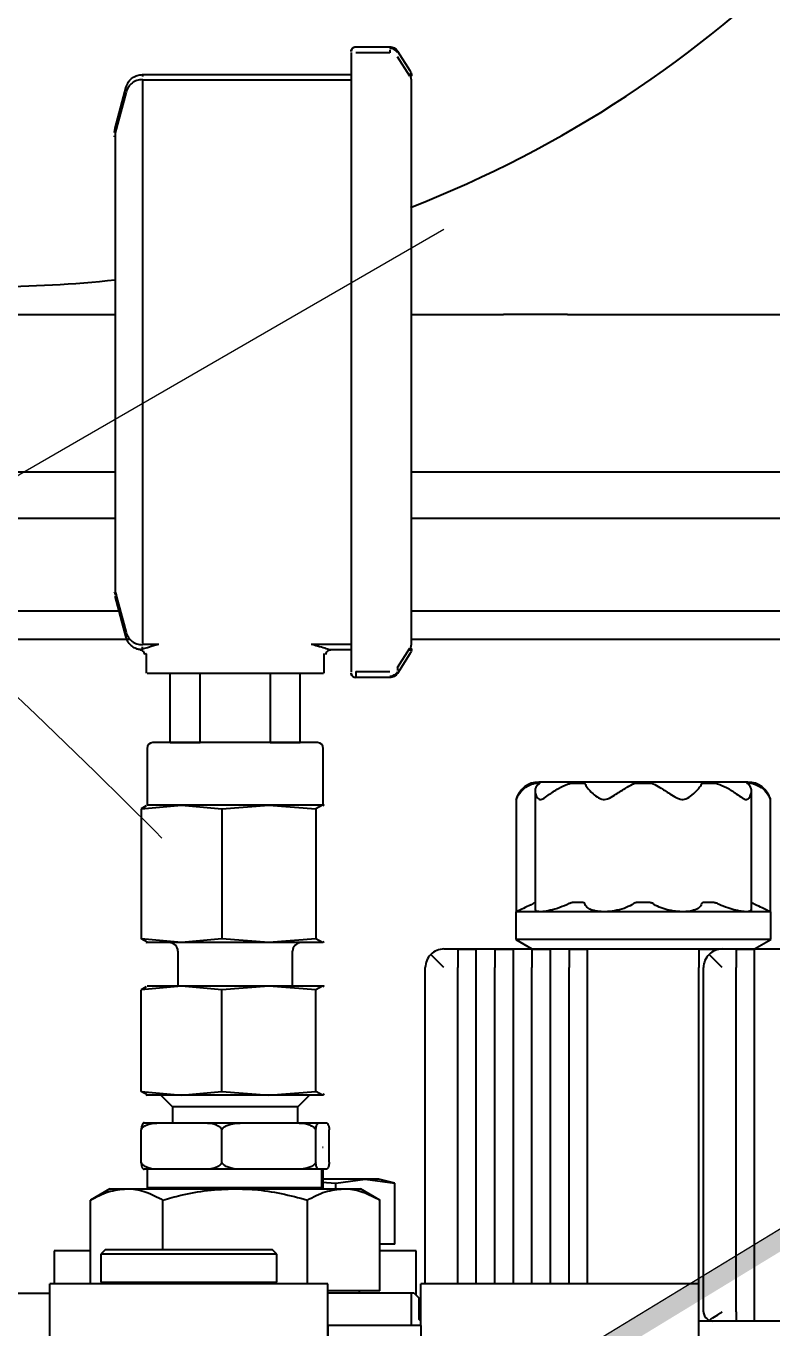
# Model space of a CAD drawing. Header units: inches. Extents: x -347369 to -260369, y 119522 to 149869.
# Drawn here: x -284713.7 to -284633.3, y 139476.4 to 139616.7 of the extents above; entities that cross this region are included whole.
import ezdxf

# ---------------------------------------------------------------- set-up
doc = ezdxf.new("R2010")
doc.units = ezdxf.units.IN
doc.header["$LTSCALE"] = 300
doc.linetypes.add('NASCOSTA', pattern=[0.375, 0.25, -0.125])
doc.layers.add('MACCHINA', color=40, linetype='Continuous')
doc.layers.add('QUOTE', color=7, linetype='Continuous')
doc.styles.get("Standard").update_dxf_attribs({"font": 'romans.shx'})
doc.dimstyles.new('sc1a100', dxfattribs={"dimscale": 100, "dimtxt": 3, "dimasz": 3, "dimexe": 0, "dimexo": 0, "dimgap": 1, "dimtad": 1, "dimzin": 12, "dimdsep": 46, "dimtxsty": 'Standard', "dimblk": 'CLOSEDBLANK', "dimcen": 1, "dimclrd": 253, "dimclre": 253, "dimclrt": 2, "dimadec": 0, "dimazin": 3, "dimtfac": 1, "dimtmove": 0, "dimatfit": 1, "dimldrblk": 'CLOSEDBLANK', "dimfxl": 1, "dimtolj": 1, "dimtzin": 0, "dimarcsym": 0})
doc.dimstyles.new('sc1a100_pollici', dxfattribs={"dimscale": 100, "dimtxt": 3, "dimasz": 3, "dimexe": 0, "dimexo": 0, "dimgap": 1, "dimtad": 1, "dimzin": 12, "dimdsep": 46, "dimtxsty": 'Standard', "dimblk": 'CLOSEDBLANK', "dimcen": 1, "dimclrd": 253, "dimclre": 253, "dimclrt": 2, "dimadec": 0, "dimazin": 3, "dimtfac": 1, "dimtmove": 0, "dimatfit": 1, "dimldrblk": 'CLOSEDBLANK', "dimfxl": 1, "dimtolj": 1, "dimtzin": 0, "dimarcsym": 0})

# ---------------------------------------------------------------- blocks, each defined once
blk = doc.blocks.new('_ClosedBlank')
at = {"color": 0, "linetype": 'ByBlock', "lineweight": -2}
for p, q in [((-1, 0.16667), (0, 0)), ((-1, 0.16667), (-1, -0.16667)), ((0, 0), (-1, -0.16667))]:
    blk.add_line(p, q, dxfattribs=at)
blk = doc.blocks.new('*D10')
at = {"layer": 'Defpoints', "color": 0, "transparency": 16777216}
for p in [(-300380.17, 144199.66), (-282330.17, 140899.66), (-300380.17, 139125.63)]:
    blk.add_point(p, dxfattribs=at)
at = {"layer": 'QUOTE', "color": 253, "lineweight": -2, "transparency": 16777216}
for p, q in [((-300380.17, 139125.63), (-300380.17, 144199.66)), ((-282630.17, 144199.66), (-300080.17, 144199.66)), ((-282330.17, 140899.66), (-282330.17, 144199.66))]:
    blk.add_line(p, q, dxfattribs=at)
at = {"layer": 'QUOTE', "color": 253, "lineweight": -2, "transparency": 16777216, "xscale": 300, "yscale": 300, "zscale": 300, "rotation": 180}
blk.add_blockref('_ClosedBlank', (-300380.17, 144199.66), dxfattribs=at)
at = {"layer": 'QUOTE', "color": 253, "lineweight": -2, "transparency": 16777216, "xscale": 300, "yscale": 300, "zscale": 300}
blk.add_blockref('_ClosedBlank', (-282330.17, 144199.66), dxfattribs=at)
at = {"layer": 'QUOTE', "color": 2, "transparency": 16777216, "char_height": 300, "attachment_point": 5}
for s, insert in [('\\A1;18050', (-291355.17, 144449.66)), ('\\A1;[59\'-2 5/8"]', (-291355.17, 143871.08))]:
    blk.add_mtext(s, dxfattribs=dict(at, insert=insert))
blk = doc.blocks.new('*D27')
at = {"layer": 'Defpoints', "color": 0, "transparency": 16777216}
for p in [(-285230.17, 140399.66), (-284017.73, 139699.66), (-287395.23, 137749.66), (-287103.2, 136767.46), (-285230.17, 136499.66)]:
    blk.add_point(p, dxfattribs=at)
at = {"layer": 'QUOTE', "color": 253, "lineweight": -2, "transparency": 16777216}
for p, q in [((-287395.23, 137749.66), (-287753.7, 137542.69)), ((-285230.17, 136499.66), (-285230.17, 136085.73))]:
    blk.add_line(p, q, dxfattribs=at)
blk.add_arc((-285230.17, 138999.66), 2913.92, 215.90144, 264.09856, dxfattribs=at)
at = {"layer": 'QUOTE', "color": 253, "lineweight": -2, "transparency": 16777216, "xscale": 300, "yscale": 300, "zscale": 300}
for p, rotation in [((-287753.7, 137542.69), 122.9507175305296), ((-285230.17, 136085.73), 357.0492824694705)]:
    blk.add_blockref('_ClosedBlank', p, dxfattribs=dict(at, rotation=rotation))
at = {"layer": 'QUOTE', "color": 2, "transparency": 16777216, "insert": (-286562.13, 136692.63), "char_height": 300, "attachment_point": 5, "rotation": 330}
blk.add_mtext('\\A1;60°', dxfattribs=at)
blk = doc.blocks.new('*D37')
at = {"layer": 'Defpoints', "color": 0, "transparency": 16777216}
for p in [(-285230.17, 140399.66), (-286220.12, 139989.61), (-283462.4, 137231.89), (-285230.17, 136499.66), (-284473.38, 136175.3)]:
    blk.add_point(p, dxfattribs=at)
at = {"layer": 'QUOTE', "color": 253, "lineweight": -2, "transparency": 16777216}
for p, q in [((-283462.4, 137231.89), (-283162.59, 136932.08)), ((-285230.17, 136499.66), (-285230.17, 136075.67))]:
    blk.add_line(p, q, dxfattribs=at)
blk.add_arc((-285230.17, 138999.66), 2923.99, 275.8811, 309.1189, dxfattribs=at)
at = {"layer": 'QUOTE', "color": 253, "lineweight": -2, "transparency": 16777216, "xscale": 300, "yscale": 300, "zscale": 300}
for p, rotation in [((-283162.59, 136932.08), 42.0594481817856), ((-285230.17, 136075.67), 182.9405518182139)]:
    blk.add_blockref('_ClosedBlank', p, dxfattribs=dict(at, rotation=rotation))
at = {"layer": 'QUOTE', "color": 2, "transparency": 16777216, "insert": (-284206.88, 136529.21), "char_height": 300, "attachment_point": 5, "rotation": 22.5}
blk.add_mtext('\\A1;45°', dxfattribs=at)
blk = doc.blocks.new('A$Cda148bbc')
at = {"layer": 'MACCHINA', "lineweight": 0}
h = blk.add_hatch(color=5, dxfattribs=at)
edge = h.paths.add_edge_path(flags=0)
edge.add_line((-93.56, 1228.82), (-87.55, 1228.82))
edge.add_line((-87.55, 1228.82), (-87.6, 1230.83))
edge.add_line((-87.6, 1230.83), (-93.6, 1230.83))
edge.add_ellipse((-93.66, 1233.04), major_axis=(2.17, -0.71), ratio=0.96225, start_angle=198.6768, end_angle=288.6768, ccw=False)
edge.add_line((-95.93, 1233.04), (-96.2, 1244.68))
edge.add_ellipse((-100.55, 1244.68), major_axis=(-4.15, 1.35), ratio=0.96225, start_angle=198.6768, end_angle=288.6768)
edge.add_line((-100.65, 1248.9), (-130.26, 1248.9))
edge.add_ellipse((-130.16, 1244.68), major_axis=(-4.15, 1.35), ratio=0.96225, start_angle=288.6768, end_angle=378.6768)
edge.add_line((-134.51, 1244.68), (-117.97, 536.34))
edge.add_ellipse((-113.62, 536.18), major_axis=(3.37, -2.92), ratio=0.940756, start_angle=220.502, end_angle=250.502)
edge.add_line((-117.33, 534.16), (-77.89, 467.67))
edge.add_ellipse((-74.17, 469.69), major_axis=(3.37, -2.92), ratio=0.940756, start_angle=250.502, end_angle=400.502)
edge.add_line((-69.82, 469.53), (-70.08, 480.61))
edge.add_ellipse((-67.8, 480.52), major_axis=(-1.77, 1.53), ratio=0.940756, start_angle=-49.498, end_angle=40.502, ccw=False)
edge.add_line((-67.85, 482.78), (-39.05, 481.72))
edge.add_line((-39.05, 481.72), (-39.09, 483.77))
edge.add_line((-39.09, 483.77), (-67.9, 484.83))
edge.add_ellipse((-67.8, 480.52), major_axis=(-3.37, 2.92), ratio=0.940756, start_angle=310.502, end_angle=400.502)
edge.add_line((-72.15, 480.68), (-71.89, 469.6))
edge.add_ellipse((-74.17, 469.69), major_axis=(1.77, -1.53), ratio=0.940756, start_angle=-109.498, end_angle=40.502, ccw=False)
edge.add_line((-76.12, 468.63), (-115.56, 535.12))
edge.add_ellipse((-113.62, 536.18), major_axis=(1.77, -1.53), ratio=0.940756, start_angle=220.502, end_angle=250.502, ccw=False)
edge.add_line((-115.9, 536.26), (-132.44, 1244.68))
edge.add_ellipse((-130.16, 1244.68), major_axis=(-2.17, 0.71), ratio=0.96225, start_angle=-71.3232, end_angle=18.6768, ccw=False)
edge.add_line((-130.21, 1246.89), (-100.6, 1246.89))
edge.add_ellipse((-100.55, 1244.68), major_axis=(-2.17, 0.71), ratio=0.96225, start_angle=198.6768, end_angle=288.6768, ccw=False)
edge.add_line((-98.28, 1244.68), (-98, 1233.04))
edge.add_ellipse((-93.66, 1233.04), major_axis=(4.15, -1.35), ratio=0.96225, start_angle=198.6768, end_angle=288.6768)
at = {"layer": 'MACCHINA', "color": 5, "lineweight": 0}
blk.add_line((-134.51, 1244.68), (-117.97, 536.34), dxfattribs=at)
at = {"layer": 'MACCHINA', "color": 8, "linetype": 'NASCOSTA', "lineweight": 5, "ltscale": 2.5}
blk.add_line((-234.69, 596.37), (-234.69, 1239.76), dxfattribs=at)
blk.add_circle((0, 0), 750, dxfattribs=at)
blk = doc.blocks.new('A$Cad528b1c')
at = {"layer": 'MACCHINA'}
for p, q in [((552, 614.85), (555.66, 614.85)), ((555.66, 614.2), (552, 614.2)), ((557.84, 611.68), (556.5, 613.76)), ((556.51, 614.39), (557.84, 612.29)), ((558, 611.25), (557.88, 611.96)), ((526.06, 606.08), (527.25, 610.52)), ((528.99, 611.85), (528.99, 611.65)), ((528.99, 611.85), (551.5, 611.85)), ((551.5, 611.25), (528.99, 611.25)), ((551.5, 611.25), (528.99, 611.25)), ((557.84, 611.68), (557.73, 611.86)), ((527.26, 609.97), (526.06, 605.59)), ((526, 605.61), (526.06, 606.08)), ((526.01, 605.67), (526, 605.73)), ((526, 605.14), (526, 605.25)), ((526.06, 605.96), (526.02, 605.73)), ((457.06, 586), (526.06, 586)), ((558, 586), (567.94, 586)), ((574.82, 586), (567.94, 586)), ((574.82, 586), (607.45, 586)), ((526.06, 569), (391.5, 569)), ((635.5, 569), (558, 569)), ((526.06, 564), (391.5, 564)), ((635.5, 564), (558, 564)), ((526, 555.97), (526.01, 556.03)), ((526.02, 555.97), (526.06, 555.74)), ((526.06, 556.11), (527.26, 551.73)), ((526.06, 556.11), (526.16, 555.76)), ((527.25, 551.18), (526.06, 555.62)), ((526.5, 554), (388.5, 554)), ((630.5, 554), (558, 554)), ((379.5, 551), (527.66, 551)), ((528.99, 550.45), (530.78, 550.45)), ((528.99, 550.45), (530.77, 550.45)), ((528.99, 549.94), (528.99, 550.18)), ((547.21, 550.45), (551.5, 550.45)), ((557.88, 549.74), (558, 550.45)), ((558, 551), (653.5, 551)), ((528.76, 549.86), (528.99, 549.94)), ((528.99, 549.94), (528.76, 549.86)), ((529.43, 549.43), (529.2, 549.37)), ((529.39, 549.43), (529.39, 547.35)), ((548.61, 547.35), (548.61, 549.47)), ((551.5, 549.85), (549.3, 549.85)), ((556.5, 547.94), (557.84, 550.02)), ((557.84, 549.41), (556.51, 547.31)), ((532, 539.85), (532, 547.35)), ((535.23, 539.85), (535.23, 547.35)), ((542.77, 547.35), (542.77, 539.85)), ((546, 539.85), (546, 547.35)), ((552, 547.5), (555.66, 547.5)), ((555.66, 546.85), (552, 546.85)), ((529.5, 539.22), (529.5, 533.11)), ((547.79, 539.85), (530.13, 539.85)), ((547.87, 539.85), (547.79, 539.85)), ((548.5, 533.11), (548.5, 539.22)), ((571.4, 535.49), (571.8, 535.49)), ((594.28, 535.6), (571.73, 535.6)), ((575.43, 535.49), (576.48, 535.49)), ((582.35, 535.49), (583.65, 535.49)), ((589.52, 535.49), (590.57, 535.49)), ((594.17, 535.49), (594.2, 535.49)), ((594.2, 535.49), (594.6, 535.49)), ((569.3, 533.72), (569.3, 521.62)), ((571.34, 534.63), (571.34, 521.9)), ((594.66, 521.9), (594.66, 534.63)), ((596.7, 521.62), (596.7, 533.72)), ((528.86, 532.72), (533.21, 533.11)), ((529.42, 533.02), (528.86, 532.72)), ((528.86, 532.72), (528.86, 518.69)), ((533.21, 533.11), (529.5, 533.11)), ((533.21, 533.11), (537.56, 532.72)), ((542.63, 533.11), (533.21, 533.11)), ((537.56, 532.72), (542.63, 533.11)), ((537.56, 532.72), (537.56, 518.69)), ((542.63, 533.11), (547.7, 532.72)), ((548.42, 533.11), (542.63, 533.11)), ((548.42, 533.11), (547.7, 532.72)), ((547.7, 532.72), (547.7, 518.69)), ((548.58, 533.02), (548.42, 533.11)), ((548.5, 533.11), (548.42, 533.11)), ((548.58, 533.09), (548.5, 533.11)), ((576.48, 522.6), (575.43, 522.6)), ((583.65, 522.6), (582.35, 522.6)), ((590.57, 522.6), (589.52, 522.6)), ((569.25, 521.59), (569.25, 518.61)), ((596.75, 521.59), (569.25, 521.59)), ((596.75, 518.61), (596.75, 521.59)), ((533.21, 518.3), (528.86, 518.69)), ((529.58, 518.3), (528.86, 518.69)), ((529.42, 518.32), (529.5, 518.3)), ((533.21, 518.3), (529.5, 518.3)), ((537.56, 518.69), (533.21, 518.3)), ((542.63, 518.3), (533.21, 518.3)), ((542.63, 518.3), (537.56, 518.69)), ((547.7, 518.69), (542.63, 518.3)), ((548.42, 518.3), (542.63, 518.3)), ((548.42, 518.3), (547.7, 518.69)), ((548.58, 518.39), (548.42, 518.3)), ((548.5, 518.3), (548.42, 518.3)), ((569.25, 518.61), (571, 517.6)), ((596.75, 518.61), (569.25, 518.61)), ((595, 517.6), (596.75, 518.61)), ((532.83, 517.35), (532.83, 513.6)), ((545.18, 513.6), (545.18, 517.35)), ((561.5, 515.6), (560.09, 517.01)), ((561.5, 517.6), (591.5, 517.6)), ((565, 517.54), (563, 517.54)), ((563, 517.54), (563, 515.6)), ((565, 515.6), (565, 517.54)), ((569, 517.54), (567, 517.54)), ((567, 517.54), (567, 515.6)), ((569, 515.6), (569, 517.54)), ((573, 517.54), (571, 517.54)), ((571, 517.54), (571, 515.6)), ((573, 515.6), (573, 517.54)), ((577, 517.54), (575, 517.54)), ((575, 517.54), (575, 515.6)), ((577, 515.6), (577, 517.54)), ((591, 517.54), (589, 517.54)), ((589, 517.54), (589, 515.6)), ((591.5, 515.6), (590.09, 517.01)), ((591.5, 517.6), (630.5, 517.6)), ((595, 517.54), (593, 517.54)), ((593, 517.54), (593, 515.6)), ((595, 515.6), (595, 517.54)), ((559.5, 481.5), (559.5, 515.6)), ((563, 481.5), (563, 515.6)), ((565, 481.5), (565, 515.6)), ((567, 481.5), (567, 515.6)), ((569, 481.5), (569, 515.6)), ((571, 481.5), (571, 515.6)), ((573, 481.5), (573, 515.6)), ((575, 481.5), (575, 515.6)), ((577, 481.5), (577, 515.6)), ((589, 481.5), (589, 515.6)), ((589.5, 478.5), (589.5, 515.6)), ((593, 478.5), (593, 515.6)), ((595, 478.5), (595, 515.6)), ((533.21, 513.6), (528.86, 513.21)), ((529.42, 513.51), (528.86, 513.21)), ((528.86, 502.24), (528.86, 513.21)), ((533.21, 513.6), (529.5, 513.6)), ((537.56, 513.21), (533.21, 513.6)), ((542.63, 513.6), (533.21, 513.6)), ((542.63, 513.6), (537.56, 513.21)), ((537.56, 502.24), (537.56, 513.21)), ((547.7, 513.21), (542.63, 513.6)), ((548.42, 513.6), (542.63, 513.6)), ((548.42, 513.6), (547.7, 513.21)), ((547.7, 502.24), (547.7, 513.21)), ((548.58, 513.51), (548.42, 513.6)), ((548.58, 513.58), (548.5, 513.6)), ((528.86, 502.24), (533.21, 501.85)), ((529.58, 501.85), (528.86, 502.24)), ((529.42, 501.87), (529.5, 501.85)), ((533.21, 501.85), (529.5, 501.85)), ((531, 501.85), (532.25, 500.6)), ((533.21, 501.85), (537.56, 502.24)), ((542.63, 501.85), (533.21, 501.85)), ((537.56, 502.24), (542.63, 501.85)), ((542.63, 501.85), (547.7, 502.24)), ((548.42, 501.85), (542.63, 501.85)), ((545.75, 500.6), (547, 501.85)), ((548.42, 501.85), (547.7, 502.24)), ((548.58, 501.94), (548.42, 501.85)), ((548.5, 501.85), (548.42, 501.85)), ((532.25, 500.6), (532.25, 498.85)), ((545.75, 500.6), (532.25, 500.6)), ((545.75, 498.85), (545.75, 500.6)), ((529.17, 498.85), (530.73, 498.85)), ((530.73, 498.85), (535.69, 498.85)), ((535.69, 498.85), (539.74, 498.85)), ((539.74, 498.85), (545.51, 498.85)), ((545.51, 498.85), (548.01, 498.85)), ((548.01, 498.85), (548.83, 498.85)), ((528.86, 494.61), (528.86, 498.09)), ((537.56, 494.61), (537.56, 498.09)), ((547.7, 494.61), (547.7, 498.09)), ((549.14, 494.61), (549.14, 498.09)), ((548.42, 496.25), (548.5, 496.25)), ((530.73, 493.85), (529.17, 493.85)), ((529.5, 493.85), (529.5, 491.75)), ((535.69, 493.85), (530.73, 493.85)), ((539.74, 493.85), (535.69, 493.85)), ((545.51, 493.85), (539.74, 493.85)), ((548.01, 493.85), (545.51, 493.85)), ((548.83, 493.85), (548.01, 493.85)), ((548.35, 491.85), (548.35, 493.85)), ((553.03, 492.8), (548.35, 492.8)), ((548.5, 491.75), (548.5, 493.85)), ((549.85, 492.34), (553.03, 492.8)), ((553.03, 492.8), (556.2, 492.34)), ((554.5, 492.8), (553.03, 492.8)), ((556.2, 492.34), (554.5, 492.8)), ((525.5, 491.75), (523.41, 490.54)), ((525.5, 491.75), (527.31, 491.75)), ((527.31, 491.75), (539, 491.75)), ((548.35, 491.85), (529.65, 491.85)), ((539, 491.75), (550.69, 491.75)), ((548.35, 492.45), (549.85, 492.34)), ((549.85, 491.75), (549.85, 492.34)), ((550.69, 491.75), (552.5, 491.75)), ((554.59, 490.54), (552.5, 491.75)), ((556.2, 485.8), (556.2, 492.34)), ((523.41, 481.5), (523.41, 490.54)), ((531.21, 485.2), (531.21, 490.54)), ((546.79, 481.5), (546.79, 490.54)), ((554.59, 480.75), (554.59, 490.54)), ((556.2, 485.8), (554.59, 485.8)), ((519.5, 485.05), (519.5, 481.5)), ((523.41, 485.05), (519.5, 485.05)), ((525, 485.2), (524.5, 484.7)), ((524.5, 484.7), (524.5, 481.7)), ((543.5, 484.7), (524.5, 484.7)), ((525, 485.2), (543, 485.2)), ((543.5, 484.7), (543, 485.2)), ((543.5, 481.7), (543.5, 484.7)), ((558.5, 485.05), (554.59, 485.05)), ((558.5, 480.3), (558.5, 485.05)), ((519, 480.5), (519, 481.5)), ((549, 481.5), (519, 481.5)), ((524.5, 481.7), (524.7, 481.5)), ((524.5, 481.7), (537.63, 481.7)), ((537.63, 481.7), (543.5, 481.7)), ((543.3, 481.5), (543.5, 481.7)), ((549, 408.5), (549, 481.5)), ((559, 477), (559, 481.5)), ((589, 481.5), (559, 481.5)), ((589, 408.5), (589, 481.5)), ((448, 480.5), (519, 480.5)), ((519, 409.5), (519, 480.5)), ((554.59, 480.75), (549, 480.75)), ((558, 480.5), (549, 480.5)), ((552.4, 480.5), (552.4, 480.75)), ((558, 477), (558, 480.5)), ((558.3, 480.5), (558, 480.5)), ((558.3, 480.5), (558.8, 480)), ((558.8, 480), (558.8, 477.7)), ((559, 477.55), (558.8, 477.75)), ((558.8, 477.7), (559, 477.5)), ((636, 477.5), (589, 477.5)), ((589, 412.5), (589, 477.5)), ((593, 478.5), (593, 477.5)), ((595, 477.5), (595, 478.5)), ((549, 477), (549, 413)), ((559, 477), (549, 477)), ((559, 477), (559, 413))]:
    blk.add_line(p, q, dxfattribs=at)
for centre, radius, start, end in [((512.5, 714), 125, 291.3002, 339.0904), ((512.5, 714), 125, 270, 276.2295), ((530.13, 539.22), 0.633, 90, 180), ((547.87, 539.22), 0.633, 0, 90), ((571.73, 533.1), 2.5, 90, 165.6806), ((594.28, 533.1), 2.5, 14.3005, 90), ((531.88, 517.35), 0.95, 0, 90), ((546.13, 517.35), 0.95, 90, 180), ((561.5, 515.6), 2, 135, 180), ((561.5, 515.6), 2, 90, 135), ((591.5, 515.6), 2, 135, 180), ((591.5, 515.6), 2, 90, 135), ((590.5, 478.5), 1, 245.5302, 270)]:
    blk.add_arc(centre, radius, start, end, dxfattribs=at)
for points, knots in [([(551.5, 614.35), (551.5, 614.39), (551.51, 614.46), (551.54, 614.56), (551.6, 614.65), (551.69, 614.75), (551.82, 614.83), (551.94, 614.84), (552, 614.85)], [0, 0, 0, 0, 0.14239, 0.279879, 0.412532, 0.540312, 0.779944, 1, 1, 1, 1]), ([(552, 614.82), (551.93, 614.82), (551.8, 614.8), (551.64, 614.69), (551.52, 614.52), (551.51, 614.39), (551.5, 614.33)], [0, 0, 0, 0, 0.249749, 0.499773, 0.749933, 1, 1, 1, 1]), ([(555.66, 614.85), (555.75, 614.84), (555.91, 614.83), (556.15, 614.73), (556.36, 614.59), (556.46, 614.45), (556.51, 614.39)], [0, 0, 0, 0, 0.249955, 0.499926, 0.749937, 1, 1, 1, 1]), ([(556.51, 614.23), (556.46, 614.29), (556.36, 614.43), (556.15, 614.57), (555.91, 614.67), (555.75, 614.68), (555.66, 614.69)], [0, 0, 0, 0, 0.250326, 0.500355, 0.750195, 1, 1, 1, 1]), ([(551.5, 614.22), (551.5, 614.12), (551.5, 613.88), (551.5, 611.98), (551.5, 608.89), (551.5, 604.69), (551.5, 599.58), (551.5, 593.75), (551.5, 587.43), (551.5, 580.85), (551.5, 574.27), (551.5, 567.95), (551.5, 562.12), (551.5, 557.01), (551.5, 552.81), (551.5, 549.72), (551.5, 547.82), (551.5, 547.58), (551.5, 547.48)], [0, 0, 0, 0, 0.0515037, 0.1155702, 0.1796413, 0.2437164, 0.3077921, 0.3718652, 0.4359341, 0.5, 0.5640659, 0.6281348, 0.6922079, 0.7562836, 0.8203587, 0.8844298, 0.9484963, 1, 1, 1, 1]), ([(555.66, 614.52), (555.66, 614.52), (555.66, 614.52), (555.66, 614.2), (555.66, 614.2)], [0, 0, 0, 0, 0.9998294, 1, 1, 1, 1]), ([(557.84, 612.29), (557.89, 612.2), (557.97, 612.04), (558.01, 611.83), (558, 611.72), (557.99, 611.7)], [0, 0, 0, 0, 0.457879, 0.915847, 1, 1, 1, 1]), ([(527.25, 610.52), (527.32, 610.71), (527.47, 611.1), (527.91, 611.53), (528.43, 611.8), (528.81, 611.83), (528.99, 611.85)], [0, 0, 0, 0, 0.266103, 0.52147, 0.76609, 1, 1, 1, 1]), ([(528.99, 611.31), (528.79, 611.29), (528.4, 611.26), (527.87, 610.96), (527.45, 610.53), (527.31, 610.17), (527.25, 609.98)], [0, 0, 0, 0, 0.249269, 0.498697, 0.748864, 1, 1, 1, 1]), ([(528.99, 611.3), (528.99, 611.29), (528.99, 611.1), (528.99, 609.7), (528.99, 607.05), (528.99, 603.32), (528.99, 598.8), (528.99, 593.61), (528.99, 587.96), (528.99, 582.05), (528.99, 576.09), (528.99, 570.31), (528.99, 564.92), (528.99, 560.11), (528.99, 556.04), (528.99, 552.94), (528.99, 551.07), (528.99, 550.65), (528.99, 550.53)], [0, 0, 0, 0, 0.001457, 0.070689, 0.139921, 0.209154, 0.278388, 0.347623, 0.416858, 0.486092, 0.555324, 0.624557, 0.693791, 0.763024, 0.832258, 0.901491, 0.970724, 1, 1, 1, 1]), ([(558, 550.45), (558, 550.78), (558, 551.4), (558, 552.99), (558, 554.78), (558, 556.86), (558, 559.08), (558, 561.4), (558, 564.01), (558, 567.16), (558, 571), (558, 575.06), (558, 579.26), (558, 583.45), (558, 587.49), (558, 591.25), (558, 594.42), (558, 597.33), (558, 600.26), (558, 603.16), (558, 605.84), (558, 608.13), (558, 610.12), (558, 610.86), (558, 611.25)], [0, 0, 0, 0, 0.0520895, 0.0993923, 0.1419067, 0.1796308, 0.2224639, 0.2568115, 0.2878447, 0.3351949, 0.3835269, 0.4325195, 0.4815298, 0.53054, 0.5785142, 0.6239098, 0.6667117, 0.6987697, 0.7402219, 0.7910662, 0.8353791, 0.8849742, 0.9398487, 1, 1, 1, 1]), ([(527.25, 609.97), (527.25, 609.97), (527.25, 609.97), (527.25, 609.95), (527.25, 609.95)], [0, 0, 0, 0, 0.999774, 1, 1, 1, 1]), ([(526.06, 605.59), (526.06, 605.18), (526.06, 604.35), (526.06, 601.95), (526.06, 598.81), (526.06, 594.96), (526.06, 590.57), (526.06, 585.8), (526.06, 580.85), (526.06, 575.9), (526.06, 571.13), (526.06, 566.74), (526.06, 562.89), (526.06, 559.75), (526.06, 557.35), (526.06, 556.52), (526.06, 556.11)], [0, 0, 0, 0, 0.071427, 0.142854, 0.214283, 0.285712, 0.357143, 0.428573, 0.500001, 0.571429, 0.642858, 0.714286, 0.785715, 0.857144, 0.928572, 1, 1, 1, 1]), ([(527.25, 551.72), (527.31, 551.53), (527.45, 551.17), (527.87, 550.74), (528.4, 550.44), (528.79, 550.41), (528.99, 550.39)], [0, 0, 0, 0, 0.2511359, 0.5013031, 0.7507308, 1, 1, 1, 1]), ([(528.76, 549.86), (528.65, 549.88), (528.38, 549.93), (527.96, 550.14), (527.61, 550.47), (527.37, 550.84), (527.29, 551.06), (527.25, 551.18)], [0, 0, 0, 0, 0.161805, 0.382282, 0.661218, 0.823242, 1, 1, 1, 1]), ([(528.99, 549.94), (529.16, 550), (529.52, 550.1), (530.16, 550.3), (530.67, 550.43), (530.78, 550.45)], [0, 0, 0, 0, 0.42804, 0.878618, 1, 1, 1, 1]), ([(547.21, 550.45), (547.44, 550.4), (548.04, 550.24), (548.7, 550.04), (549.21, 549.88), (549.27, 549.86), (549.3, 549.85)], [0, 0, 0, 0, 0.167929, 0.451564, 0.728503, 1, 1, 1, 1]), ([(528.76, 549.86), (528.82, 549.85), (528.94, 549.82), (529.08, 549.7), (529.18, 549.55), (529.19, 549.43), (529.2, 549.37)], [0, 0, 0, 0, 0.249923, 0.500061, 0.750123, 1, 1, 1, 1]), ([(548.8, 549.35), (548.81, 549.42), (548.82, 549.55), (548.94, 549.71), (549.1, 549.83), (549.23, 549.84), (549.3, 549.85)], [0, 0, 0, 0, 0.249897, 0.500029, 0.750184, 1, 1, 1, 1]), ([(557.99, 550), (558, 549.98), (558.01, 549.87), (557.97, 549.66), (557.89, 549.5), (557.84, 549.41)], [0, 0, 0, 0, 0.084153, 0.542121, 1, 1, 1, 1]), ([(529.52, 547.35), (529.58, 547.35), (529.78, 547.35), (531.24, 547.35), (533.7, 547.35), (536.81, 547.35), (540.15, 547.35), (543.38, 547.35), (546.08, 547.35), (547.93, 547.35), (548.34, 547.35), (548.51, 547.35)], [0, 0, 0, 0, 0.0512691, 0.1740035, 0.2967085, 0.4194249, 0.5421545, 0.6648778, 0.7875996, 0.9103247, 1, 1, 1, 1]), ([(551.5, 547.37), (551.51, 547.31), (551.52, 547.18), (551.64, 547.01), (551.8, 546.9), (551.93, 546.88), (552, 546.88)], [0, 0, 0, 0, 0.250067, 0.500227, 0.750251, 1, 1, 1, 1]), ([(552, 546.85), (551.94, 546.86), (551.82, 546.87), (551.69, 546.95), (551.6, 547.05), (551.54, 547.14), (551.51, 547.24), (551.5, 547.31), (551.5, 547.35)], [0, 0, 0, 0, 0.220056, 0.459688, 0.587468, 0.720121, 0.85761, 1, 1, 1, 1]), ([(552, 547.5), (552, 547.5), (552, 546.99), (552, 546.98), (552, 546.98)], [0, 0, 0, 0, 0.000006, 1, 1, 1, 1]), ([(555.66, 547.01), (555.75, 547.02), (555.91, 547.03), (556.15, 547.13), (556.36, 547.27), (556.46, 547.41), (556.51, 547.47)], [0, 0, 0, 0, 0.249805, 0.499645, 0.749674, 1, 1, 1, 1]), ([(555.66, 547.01), (555.75, 547.02), (555.91, 547.03), (556.15, 547.13), (556.36, 547.27), (556.46, 547.41), (556.51, 547.47)], [0, 0, 0, 0, 0.249805, 0.499645, 0.749674, 1, 1, 1, 1]), ([(556.51, 547.96), (556.51, 547.96), (556.51, 547.64), (556.51, 547.64), (556.51, 547.63)], [0, 0, 0, 0, 0.00002, 1, 1, 1, 1]), ([(556.51, 547.31), (556.46, 547.25), (556.36, 547.11), (556.15, 546.97), (555.91, 546.87), (555.75, 546.86), (555.66, 546.85)], [0, 0, 0, 0, 0.250063, 0.500074, 0.750045, 1, 1, 1, 1]), ([(532, 539.85), (532.22, 539.85), (532.65, 539.85), (533.68, 539.85), (534.63, 539.85), (535.23, 539.85)], [0, 0, 0, 0, 0.270867, 0.541734, 1, 1, 1, 1]), ([(542.77, 539.85), (543.13, 539.85), (543.84, 539.85), (545.01, 539.85), (545.62, 539.85), (546, 539.85)], [0, 0, 0, 0, 0.270867, 0.541734, 1, 1, 1, 1]), ([(569.3, 533.72), (569.3, 533.71), (569.3, 533.7), (569.34, 533.83), (569.53, 534.27), (570.05, 534.88), (570.7, 535.27), (571.06, 535.4), (571.12, 535.42)], [0, 0, 0, 0, 0.018607, 0.102371, 0.323252, 0.678296, 0.948328, 1, 1, 1, 1]), ([(571.12, 535.42), (571.17, 535.44), (571.26, 535.47), (571.36, 535.49), (571.39, 535.49), (571.4, 535.49)], [0, 0, 0, 0, 0.362004, 0.724944, 1, 1, 1, 1]), ([(571.77, 535.42), (571.63, 535.29), (571.32, 535), (571.32, 534.41), (571.52, 533.95), (571.75, 533.73), (571.96, 533.69), (572.28, 533.82), (572.86, 534.28), (573.75, 534.87), (574.56, 535.27), (574.95, 535.4), (575.01, 535.42)], [0, 0, 0, 0, 0.1353733, 0.3014132, 0.4147378, 0.4672738, 0.5092026, 0.5510929, 0.6615576, 0.8391161, 0.9741605, 1, 1, 1, 1]), ([(571.8, 535.49), (571.82, 535.49), (571.85, 535.49), (571.83, 535.46), (571.79, 535.44), (571.77, 535.42)], [0, 0, 0, 0, 0.351077, 0.7025, 1, 1, 1, 1]), ([(575.01, 535.42), (575.06, 535.44), (575.17, 535.47), (575.32, 535.49), (575.4, 535.49), (575.43, 535.49)], [0, 0, 0, 0, 0.3620313, 0.72497, 1, 1, 1, 1]), ([(576.48, 535.49), (576.52, 535.49), (576.61, 535.49), (576.68, 535.46), (576.7, 535.44), (576.71, 535.42)], [0, 0, 0, 0, 0.351025, 0.702448, 1, 1, 1, 1]), ([(576.71, 535.42), (576.77, 535.29), (576.91, 535), (577.47, 534.41), (578.05, 533.95), (578.5, 533.73), (578.83, 533.69), (579.32, 533.82), (580.06, 534.28), (580.98, 534.87), (581.64, 535.27), (581.91, 535.4), (581.95, 535.42)], [0, 0, 0, 0, 0.135379, 0.30142, 0.414736, 0.467272, 0.509201, 0.551092, 0.661554, 0.839113, 0.974156, 1, 1, 1, 1]), ([(581.95, 535.42), (581.99, 535.44), (582.07, 535.47), (582.21, 535.49), (582.31, 535.49), (582.35, 535.49)], [0, 0, 0, 0, 0.3619, 0.724844, 1, 1, 1, 1]), ([(583.65, 535.49), (583.7, 535.49), (583.81, 535.49), (583.95, 535.46), (584.02, 535.44), (584.05, 535.42)], [0, 0, 0, 0, 0.351108, 0.702532, 1, 1, 1, 1]), ([(584.05, 535.42), (584.29, 535.29), (584.83, 535), (585.73, 534.41), (586.46, 533.95), (586.96, 533.73), (587.31, 533.69), (587.76, 533.82), (588.38, 534.28), (588.98, 534.87), (589.24, 535.27), (589.29, 535.4), (589.29, 535.42)], [0, 0, 0, 0, 0.135361, 0.301399, 0.414742, 0.467277, 0.509206, 0.551096, 0.661566, 0.839124, 0.974167, 1, 1, 1, 1]), ([(589.29, 535.42), (589.3, 535.44), (589.32, 535.47), (589.41, 535.49), (589.49, 535.49), (589.52, 535.49)], [0, 0, 0, 0, 0.3620407, 0.724979, 1, 1, 1, 1]), ([(590.57, 535.49), (590.61, 535.49), (590.7, 535.49), (590.85, 535.46), (590.95, 535.44), (590.99, 535.42)], [0, 0, 0, 0, 0.350983, 0.702405, 1, 1, 1, 1]), ([(590.99, 535.42), (591.32, 535.29), (592.05, 535), (592.95, 534.41), (593.56, 533.95), (593.91, 533.73), (594.13, 533.69), (594.39, 533.82), (594.65, 534.28), (594.7, 534.87), (594.46, 535.27), (594.27, 535.4), (594.23, 535.42)], [0, 0, 0, 0, 0.135378, 0.301419, 0.414736, 0.467272, 0.509201, 0.551092, 0.661554, 0.839113, 0.974157, 1, 1, 1, 1]), ([(594.23, 535.42), (594.21, 535.44), (594.17, 535.47), (594.17, 535.48), (594.17, 535.48)], [0, 0, 0, 0, 0.605057, 1, 1, 1, 1]), ([(594.6, 535.49), (594.61, 535.49), (594.65, 535.49), (594.76, 535.46), (594.84, 535.44), (594.88, 535.42)], [0, 0, 0, 0, 0.351093, 0.702517, 1, 1, 1, 1]), ([(594.88, 535.42), (595.17, 535.29), (595.82, 535), (596.37, 534.41), (596.61, 533.95), (596.69, 533.73), (596.7, 533.72), (596.7, 533.72)], [0, 0, 0, 0, 0.270795, 0.602929, 0.829606, 0.934695, 1, 1, 1, 1]), ([(571.12, 522.49), (570.82, 522.34), (570.22, 522.04), (569.6, 521.75), (569.3, 521.62), (569.33, 521.63), (569.34, 521.63)], [0, 0, 0, 0, 0.3044919, 0.6100341, 0.8915159, 1, 1, 1, 1]), ([(571.34, 522.59), (571.31, 522.58), (571.25, 522.55), (571.16, 522.51), (571.12, 522.49)], [0, 0, 0, 0, 0.469421, 1, 1, 1, 1]), ([(575.01, 522.49), (574.67, 522.34), (574, 522.04), (572.98, 521.75), (572.14, 521.61), (571.6, 521.62), (571.35, 521.73), (571.37, 521.85), (571.38, 521.9)], [0, 0, 0, 0, 0.199428, 0.399542, 0.583898, 0.754721, 0.921421, 1, 1, 1, 1]), ([(575.43, 522.6), (575.39, 522.6), (575.31, 522.59), (575.16, 522.55), (575.06, 522.51), (575.01, 522.49)], [0, 0, 0, 0, 0.320639, 0.641107, 1, 1, 1, 1]), ([(576.71, 522.49), (576.7, 522.51), (576.68, 522.56), (576.59, 522.59), (576.51, 522.6), (576.48, 522.6)], [0, 0, 0, 0, 0.372595, 0.747348, 1, 1, 1, 1]), ([(581.95, 522.49), (581.7, 522.34), (581.21, 522.04), (580.2, 521.75), (579.16, 521.61), (578.24, 521.62), (577.49, 521.76), (576.96, 522.02), (576.75, 522.29), (576.71, 522.46), (576.71, 522.49)], [0, 0, 0, 0, 0.1521403, 0.3048185, 0.4454735, 0.575803, 0.7029867, 0.8336406, 0.9732955, 1, 1, 1, 1]), ([(582.35, 522.6), (582.3, 522.6), (582.2, 522.59), (582.06, 522.55), (581.99, 522.51), (581.95, 522.49)], [0, 0, 0, 0, 0.320768, 0.641245, 1, 1, 1, 1]), ([(584.05, 522.49), (584.01, 522.51), (583.93, 522.56), (583.78, 522.59), (583.69, 522.6), (583.65, 522.6)], [0, 0, 0, 0, 0.372466, 0.747241, 1, 1, 1, 1]), ([(589.29, 522.49), (589.23, 522.34), (589.11, 522.04), (588.49, 521.75), (587.65, 521.61), (586.71, 521.62), (585.77, 521.76), (584.88, 522.02), (584.33, 522.29), (584.09, 522.46), (584.05, 522.49)], [0, 0, 0, 0, 0.152154, 0.304831, 0.445485, 0.575813, 0.702997, 0.833652, 0.973308, 1, 1, 1, 1]), ([(589.52, 522.6), (589.48, 522.6), (589.4, 522.59), (589.32, 522.55), (589.3, 522.51), (589.29, 522.49)], [0, 0, 0, 0, 0.3206829, 0.6411539, 1, 1, 1, 1]), ([(590.99, 522.49), (590.94, 522.51), (590.83, 522.56), (590.68, 522.59), (590.6, 522.6), (590.57, 522.6)], [0, 0, 0, 0, 0.3725868, 0.747341, 1, 1, 1, 1]), ([(594.61, 521.9), (594.62, 521.85), (594.65, 521.71), (594.34, 521.61), (593.76, 521.62), (592.98, 521.76), (592.08, 522.02), (591.41, 522.29), (591.05, 522.46), (590.99, 522.49)], [0, 0, 0, 0, 0.089419, 0.273656, 0.44437, 0.610963, 0.782102, 0.965032, 1, 1, 1, 1]), ([(594.88, 522.49), (594.83, 522.51), (594.74, 522.55), (594.68, 522.58), (594.66, 522.59)], [0, 0, 0, 0, 0.542182, 1, 1, 1, 1]), ([(596.66, 521.63), (596.67, 521.63), (596.68, 521.63), (596.38, 521.76), (595.82, 522.02), (595.27, 522.29), (594.94, 522.46), (594.88, 522.49)], [0, 0, 0, 0, 0.152147, 0.406358, 0.667505, 0.946644, 1, 1, 1, 1]), ([(528.86, 498.09), (528.91, 498.18), (529.03, 498.4), (529.44, 498.67), (530.03, 498.83), (530.5, 498.84), (530.73, 498.85)], [0, 0, 0, 0, 0.123757, 0.303533, 0.662714, 1, 1, 1, 1]), ([(529.17, 498.85), (529.14, 498.85), (529.08, 498.84), (529, 498.74), (528.93, 498.56), (528.88, 498.33), (528.87, 498.19), (528.86, 498.1), (528.86, 498.09)], [0, 0, 0, 0, 0.251029, 0.519857, 0.790391, 0.890314, 0.990887, 1, 1, 1, 1]), ([(535.69, 498.85), (535.71, 498.85), (536.08, 498.85), (536.59, 498.8), (537.16, 498.56), (537.43, 498.35), (537.53, 498.15), (537.56, 498.09)], [0, 0, 0, 0, 0.038056, 0.546076, 0.733259, 0.922308, 1, 1, 1, 1]), ([(537.56, 498.09), (537.62, 498.18), (537.76, 498.4), (538.24, 498.67), (538.92, 498.83), (539.47, 498.84), (539.74, 498.85)], [0, 0, 0, 0, 0.123757, 0.303533, 0.662714, 1, 1, 1, 1]), ([(545.51, 498.85), (545.54, 498.85), (545.98, 498.85), (546.57, 498.8), (547.23, 498.56), (547.55, 498.35), (547.66, 498.15), (547.7, 498.09)], [0, 0, 0, 0, 0.038056, 0.546076, 0.733259, 0.922308, 1, 1, 1, 1]), ([(547.7, 498.09), (547.7, 498.1), (547.7, 498.18), (547.72, 498.37), (547.78, 498.63), (547.88, 498.82), (547.96, 498.84), (548.01, 498.85)], [0, 0, 0, 0, 0.008431, 0.108009, 0.271104, 0.592279, 1, 1, 1, 1]), ([(548.83, 498.85), (548.86, 498.85), (548.92, 498.84), (549, 498.74), (549.07, 498.56), (549.12, 498.33), (549.13, 498.19), (549.14, 498.1), (549.14, 498.09)], [0, 0, 0, 0, 0.2510288, 0.5198574, 0.7903912, 0.8903136, 0.9908871, 1, 1, 1, 1]), ([(530.73, 493.85), (530.71, 493.85), (530.34, 493.85), (529.83, 493.9), (529.26, 494.14), (528.99, 494.35), (528.89, 494.55), (528.86, 494.61)], [0, 0, 0, 0, 0.038056, 0.546076, 0.733259, 0.922308, 1, 1, 1, 1]), ([(528.86, 494.61), (528.86, 494.6), (528.87, 494.52), (528.89, 494.33), (528.94, 494.07), (529.04, 493.88), (529.13, 493.86), (529.17, 493.85)], [0, 0, 0, 0, 0.008431, 0.108009, 0.271104, 0.592279, 1, 1, 1, 1]), ([(537.56, 494.61), (537.51, 494.52), (537.39, 494.3), (536.98, 494.03), (536.39, 493.87), (535.92, 493.86), (535.69, 493.85)], [0, 0, 0, 0, 0.1237572, 0.3035332, 0.662714, 1, 1, 1, 1]), ([(539.74, 493.85), (539.71, 493.85), (539.28, 493.85), (538.69, 493.9), (538.03, 494.14), (537.71, 494.35), (537.59, 494.55), (537.56, 494.61)], [0, 0, 0, 0, 0.038056, 0.546076, 0.733259, 0.922308, 1, 1, 1, 1]), ([(547.7, 494.61), (547.64, 494.52), (547.5, 494.3), (547.02, 494.03), (546.33, 493.87), (545.78, 493.86), (545.51, 493.85)], [0, 0, 0, 0, 0.123757, 0.303533, 0.662714, 1, 1, 1, 1]), ([(548.01, 493.85), (547.98, 493.85), (547.92, 493.86), (547.83, 493.96), (547.76, 494.14), (547.72, 494.37), (547.7, 494.51), (547.7, 494.6), (547.7, 494.61)], [0, 0, 0, 0, 0.251029, 0.519857, 0.790391, 0.890314, 0.990887, 1, 1, 1, 1]), ([(549.14, 494.61), (549.14, 494.6), (549.13, 494.52), (549.11, 494.33), (549.06, 494.07), (548.96, 493.88), (548.87, 493.86), (548.83, 493.85)], [0, 0, 0, 0, 0.008431, 0.108009, 0.271104, 0.592279, 1, 1, 1, 1]), ([(523.41, 490.54), (524.04, 490.88), (525.32, 491.56), (526.64, 491.69), (527.31, 491.75)], [0, 0, 0, 0, 0.495458, 1, 1, 1, 1]), ([(527.31, 491.75), (527.4, 491.75), (528.1, 491.74), (529.42, 491.47), (530.61, 490.86), (531.21, 490.54)], [0, 0, 0, 0, 0.070101, 0.53079, 1, 1, 1, 1]), ([(531.21, 490.54), (531.85, 490.72), (533.43, 491.15), (536.04, 491.64), (538.01, 491.71), (539, 491.75)], [0, 0, 0, 0, 0.252256, 0.623848, 1, 1, 1, 1]), ([(539, 491.75), (539.7, 491.73), (541.36, 491.69), (543.98, 491.29), (545.85, 490.79), (546.79, 490.54)], [0, 0, 0, 0, 0.264443, 0.630356, 1, 1, 1, 1]), ([(546.79, 490.54), (547.43, 490.88), (548.7, 491.56), (550.03, 491.69), (550.69, 491.75)], [0, 0, 0, 0, 0.495458, 1, 1, 1, 1]), ([(550.69, 491.75), (550.78, 491.75), (551.48, 491.74), (552.8, 491.47), (553.99, 490.86), (554.59, 490.54)], [0, 0, 0, 0, 0.070101, 0.53079, 1, 1, 1, 1]), ([(589.5, 478.5), (589.5, 478.5), (589.5, 478.43), (589.53, 478.19), (589.68, 477.85), (589.97, 477.66), (590.09, 477.59)], [0, 0, 0, 0, 0.004925, 0.20537, 0.676152, 1, 1, 1, 1]), ([(590.09, 477.59), (590.23, 477.66), (590.57, 477.85), (591.06, 478.19), (591.4, 478.43), (591.5, 478.5), (591.5, 478.5)], [0, 0, 0, 0, 0.323848, 0.79463, 0.995075, 1, 1, 1, 1])]:
    blk.add_open_spline(points, degree=3, knots=knots, dxfattribs=at)

msp = doc.modelspace()

# ---------------------------------------------------------------- block references
for rotation in [45, 299.9999999999999]:
    msp.add_blockref('A$Cda148bbc', (-285230.166, 138999.656), dxfattribs=dict(rotation=rotation))
msp.add_blockref('A$Cad528b1c', (-285230.166, 138999.656))

# ---------------------------------------------------------------- dimensions: what is measured, and where the dimension line sits
at = {"layer": 'QUOTE'}
dim = msp.add_linear_dim(base=(-300380.167, 144199.656), p1=(-282330.166, 140899.656), p2=(-300380.167, 139125.625), dimstyle='sc1a100_pollici', override={"dimpost": '\\X'}, dxfattribs=at)
dim.commit()
dim.dimension.update_dxf_attribs({"geometry": '*D10', "text_midpoint": (-291355.166, 144199.656), "dimtype": 160})
for base, line2, picture, middle in [((-287103.201, 136767.46), ((-287395.23, 137749.656), (-284017.731, 139699.656)), '*D27', (-286562.128, 136692.63)), ((-284473.382, 136175.299), ((-283462.399, 137231.889), (-286220.116, 139989.605)), '*D37', (-284206.875, 136529.212))]:
    dim = msp.add_angular_dim_2l(base=base, line1=((-285230.166, 136499.656), (-285230.166, 140399.656)), line2=line2, dimstyle='sc1a100', dxfattribs=at)
    dim.commit()
    dim.dimension.update_dxf_attribs({"geometry": picture, "text_midpoint": middle})

doc.saveas('drawing.dxf')
